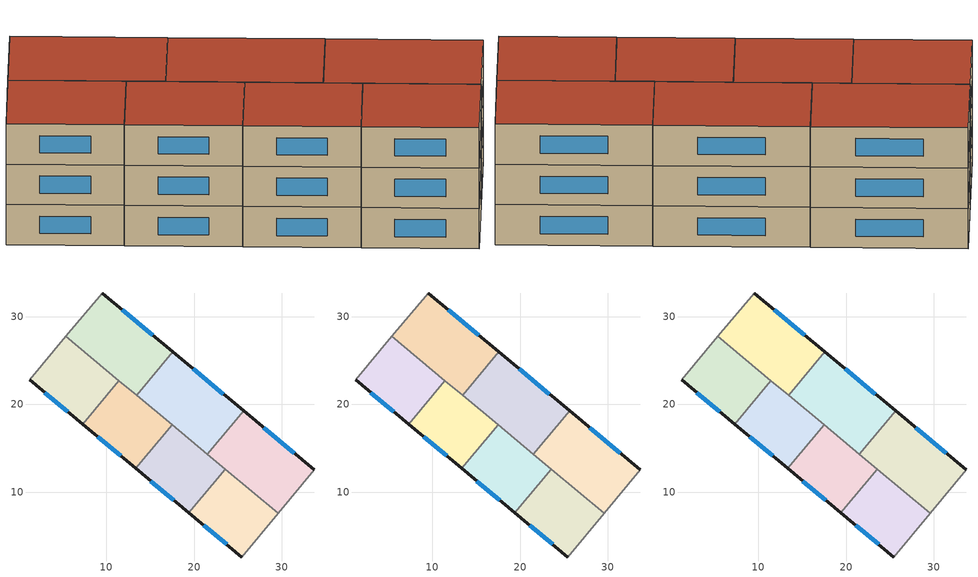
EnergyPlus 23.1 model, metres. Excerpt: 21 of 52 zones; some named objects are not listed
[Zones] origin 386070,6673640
ba56e3ba719b18b8_F4_dwelling_0
 floor to ba56e3ba719b18b8_F3_dwelling_0 (EU_floor_Construction): 11.45,22.69 7.32,17.74 1.28,22.77 5.41,27.72 z12
 wall outside (EU_wall_Construction): 1.28,22.77 7.32,17.74 z12:15
 wall to ba56e3ba719b18b8_F4_dwelling_1 (EU_wall_Construction): 7.32,17.74 11.45,22.69 z12:15
 wall adiabatic (EU_wall_Construction): 5.41,27.72 1.28,22.77 z12:15
 wall to ba56e3ba719b18b8_F4_dwelling_4 (EU_wall_Construction): 11.45,22.69 5.41,27.72 z12:15
 window (EU_Window_Construction): 3.01,21.33 5.6,19.17 z12.86:14.14
ba56e3ba719b18b8_F4_dwelling_1
 floor to ba56e3ba719b18b8_F3_dwelling_1 (EU_floor_Construction): 17.49,17.65 13.36,12.7 7.32,17.74 11.45,22.69 z12
 wall outside (EU_wall_Construction): 7.32,17.74 13.36,12.7 z12:15
 wall to ba56e3ba719b18b8_F4_dwelling_2 (EU_wall_Construction): 13.36,12.7 17.49,17.65 z12:15
 wall to ba56e3ba719b18b8_F4_dwelling_5 (EU_wall_Construction): 17.49,17.65 13.47,21.01 z12:15
 wall to ba56e3ba719b18b8_F4_dwelling_4 (EU_wall_Construction): 13.47,21.01 11.45,22.69 z12:15
 window (EU_Window_Construction): 9.05,16.3 11.64,14.14 z12.86:14.14
ba56e3ba719b18b8_F4_dwelling_2
 floor to ba56e3ba719b18b8_F3_dwelling_2 (EU_floor_Construction): 23.53,12.61 19.4,7.66 13.36,12.7 17.49,17.65 z12
 wall outside (EU_wall_Construction): 13.36,12.7 19.4,7.66 z12:15
 wall to ba56e3ba719b18b8_F4_dwelling_3 (EU_wall_Construction): 19.4,7.66 23.53,12.61 z12:15
 wall to ba56e3ba719b18b8_F4_dwelling_6 (EU_wall_Construction): 23.53,12.61 21.52,14.29 z12:15
 wall to ba56e3ba719b18b8_F4_dwelling_5 (EU_wall_Construction): 21.52,14.29 17.49,17.65 z12:15
 window (EU_Window_Construction): 15.09,11.26 17.68,9.1 z12.86:14.14
ba56e3ba719b18b8_F4_dwelling_3
 floor to ba56e3ba719b18b8_F3_dwelling_3 (EU_floor_Construction): 29.57,7.58 25.44,2.62 19.4,7.66 23.53,12.61 z12
 wall outside (EU_wall_Construction): 19.4,7.66 25.44,2.62 z12:15
 wall adiabatic (EU_wall_Construction): 25.44,2.62 29.57,7.58 z12:15
 wall to ba56e3ba719b18b8_F4_dwelling_6 (EU_wall_Construction): 29.57,7.58 23.53,12.61 z12:15
 window (EU_Window_Construction): 21.13,6.22 23.72,4.06 z12.86:14.14
ba56e3ba719b18b8_F4_dwelling_4
 floor to ba56e3ba719b18b8_F3_dwelling_4 (EU_floor_Construction): 17.6,25.96 13.47,21.01 5.41,27.72 9.55,32.68 z12
 wall outside (EU_wall_Construction): 17.6,25.96 9.55,32.68 z12:15
 wall to ba56e3ba719b18b8_F4_dwelling_5 (EU_wall_Construction): 13.47,21.01 17.6,25.96 z12:15
 wall adiabatic (EU_wall_Construction): 9.55,32.68 5.41,27.72 z12:15
 window (EU_Window_Construction): 15.3,27.88 11.85,30.76 z12.86:14.14
ba56e3ba719b18b8_F4_dwelling_5
 floor to ba56e3ba719b18b8_F3_dwelling_5 (EU_floor_Construction): 25.65,19.25 21.52,14.29 13.47,21.01 17.6,25.96 z12
 wall outside (EU_wall_Construction): 25.65,19.25 17.6,25.96 z12:15
 wall to ba56e3ba719b18b8_F4_dwelling_6 (EU_wall_Construction): 21.52,14.29 25.65,19.25 z12:15
 window (EU_Window_Construction): 23.35,21.17 19.9,24.04 z12.86:14.14
ba56e3ba719b18b8_F4_dwelling_6
 floor to ba56e3ba719b18b8_F3_dwelling_6 (EU_floor_Construction): 33.7,12.54 29.57,7.58 21.52,14.29 25.65,19.25 z12
 wall outside (EU_wall_Construction): 33.7,12.54 25.65,19.25 z12:15
 wall adiabatic (EU_wall_Construction): 29.57,7.58 33.7,12.54 z12:15
 window (EU_Window_Construction): 31.4,14.45 27.95,17.33 z12.86:14.14
ba56e3ba719b18b8_F5_dwelling_0
 floor to ba56e3ba719b18b8_F4_dwelling_0 (EU_floor_Construction): 11.45,22.69 7.32,17.74 1.28,22.77 5.41,27.72 z15
 wall outside (EU_wall_Construction): 1.28,22.77 7.32,17.74 z15:18
 wall to ba56e3ba719b18b8_F5_dwelling_1 (EU_wall_Construction): 7.32,17.74 11.45,22.69 z15:18
 wall adiabatic (EU_wall_Construction): 5.41,27.72 1.28,22.77 z15:18
 wall to ba56e3ba719b18b8_F5_dwelling_4 (EU_wall_Construction): 11.45,22.69 5.41,27.72 z15:18
 window (EU_Window_Construction): 3.01,21.33 5.6,19.17 z15.86:17.14
ba56e3ba719b18b8_F5_dwelling_1
 floor to ba56e3ba719b18b8_F4_dwelling_1 (EU_floor_Construction): 17.49,17.65 13.36,12.7 7.32,17.74 11.45,22.69 z15
 wall outside (EU_wall_Construction): 7.32,17.74 13.36,12.7 z15:18
 wall to ba56e3ba719b18b8_F5_dwelling_2 (EU_wall_Construction): 13.36,12.7 17.49,17.65 z15:18
 wall to ba56e3ba719b18b8_F5_dwelling_5 (EU_wall_Construction): 17.49,17.65 13.47,21.01 z15:18
 wall to ba56e3ba719b18b8_F5_dwelling_4 (EU_wall_Construction): 13.47,21.01 11.45,22.69 z15:18
 window (EU_Window_Construction): 9.05,16.3 11.64,14.14 z15.86:17.14
ba56e3ba719b18b8_F5_dwelling_2
 floor to ba56e3ba719b18b8_F4_dwelling_2 (EU_floor_Construction): 23.53,12.61 19.4,7.66 13.36,12.7 17.49,17.65 z15
 wall outside (EU_wall_Construction): 13.36,12.7 19.4,7.66 z15:18
 wall to ba56e3ba719b18b8_F5_dwelling_3 (EU_wall_Construction): 19.4,7.66 23.53,12.61 z15:18
 wall to ba56e3ba719b18b8_F5_dwelling_6 (EU_wall_Construction): 23.53,12.61 21.52,14.29 z15:18
 wall to ba56e3ba719b18b8_F5_dwelling_5 (EU_wall_Construction): 21.52,14.29 17.49,17.65 z15:18
 window (EU_Window_Construction): 15.09,11.26 17.68,9.1 z15.86:17.14
ba56e3ba719b18b8_F5_dwelling_3
 floor to ba56e3ba719b18b8_F4_dwelling_3 (EU_floor_Construction): 29.57,7.58 25.44,2.62 19.4,7.66 23.53,12.61 z15
 wall outside (EU_wall_Construction): 19.4,7.66 25.44,2.62 z15:18
 wall adiabatic (EU_wall_Construction): 25.44,2.62 29.57,7.58 z15:18
 wall to ba56e3ba719b18b8_F5_dwelling_6 (EU_wall_Construction): 29.57,7.58 23.53,12.61 z15:18
 window (EU_Window_Construction): 21.13,6.22 23.72,4.06 z15.86:17.14
ba56e3ba719b18b8_F5_dwelling_4
 floor to ba56e3ba719b18b8_F4_dwelling_4 (EU_floor_Construction): 17.6,25.96 13.47,21.01 5.41,27.72 9.55,32.68 z15
 wall outside (EU_wall_Construction): 17.6,25.96 9.55,32.68 z15:18
 wall to ba56e3ba719b18b8_F5_dwelling_5 (EU_wall_Construction): 13.47,21.01 17.6,25.96 z15:18
 wall adiabatic (EU_wall_Construction): 9.55,32.68 5.41,27.72 z15:18
 window (EU_Window_Construction): 15.3,27.88 11.85,30.76 z15.86:17.14
ba56e3ba719b18b8_F5_dwelling_5
 floor to ba56e3ba719b18b8_F4_dwelling_5 (EU_floor_Construction): 25.65,19.25 21.52,14.29 13.47,21.01 17.6,25.96 z15
 wall outside (EU_wall_Construction): 25.65,19.25 17.6,25.96 z15:18
 wall to ba56e3ba719b18b8_F5_dwelling_6 (EU_wall_Construction): 21.52,14.29 25.65,19.25 z15:18
 window (EU_Window_Construction): 23.35,21.17 19.9,24.04 z15.86:17.14
ba56e3ba719b18b8_F5_dwelling_6
 floor to ba56e3ba719b18b8_F4_dwelling_6 (EU_floor_Construction): 33.7,12.54 29.57,7.58 21.52,14.29 25.65,19.25 z15
 wall outside (EU_wall_Construction): 33.7,12.54 25.65,19.25 z15:18
 wall adiabatic (EU_wall_Construction): 29.57,7.58 33.7,12.54 z15:18
 window (EU_Window_Construction): 31.4,14.45 27.95,17.33 z15.86:17.14
ba56e3ba719b18b8_F6_dwelling_0
 floor to ba56e3ba719b18b8_F5_dwelling_0 (EU_floor_Construction): 11.45,22.69 7.32,17.74 1.28,22.77 5.41,27.72 z18
 wall outside (EU_wall_Construction): 1.28,22.77 7.32,17.74 z18:21
 wall to ba56e3ba719b18b8_F6_dwelling_1 (EU_wall_Construction): 7.32,17.74 11.45,22.69 z18:21
 wall adiabatic (EU_wall_Construction): 5.41,27.72 1.28,22.77 z18:21
 wall to ba56e3ba719b18b8_F6_dwelling_4 (EU_wall_Construction): 11.45,22.69 5.41,27.72 z18:21
 window (EU_Window_Construction): 3.01,21.33 5.6,19.17 z18.86:20.14
 roof outside (EU_roof_Construction): 7.32,17.74 11.45,22.69 5.41,27.72 1.28,22.77 z21
ba56e3ba719b18b8_F6_dwelling_1
 floor to ba56e3ba719b18b8_F5_dwelling_1 (EU_floor_Construction): 17.49,17.65 13.36,12.7 7.32,17.74 11.45,22.69 z18
 wall outside (EU_wall_Construction): 7.32,17.74 13.36,12.7 z18:21
 wall to ba56e3ba719b18b8_F6_dwelling_2 (EU_wall_Construction): 13.36,12.7 17.49,17.65 z18:21
 wall to ba56e3ba719b18b8_F6_dwelling_5 (EU_wall_Construction): 17.49,17.65 13.47,21.01 z18:21
 wall to ba56e3ba719b18b8_F6_dwelling_4 (EU_wall_Construction): 13.47,21.01 11.45,22.69 z18:21
 window (EU_Window_Construction): 9.05,16.3 11.64,14.14 z18.86:20.14
 roof outside (EU_roof_Construction): 13.36,12.7 17.49,17.65 11.45,22.69 7.32,17.74 z21
ba56e3ba719b18b8_F6_dwelling_2
 floor to ba56e3ba719b18b8_F5_dwelling_2 (EU_floor_Construction): 23.53,12.61 19.4,7.66 13.36,12.7 17.49,17.65 z18
 wall outside (EU_wall_Construction): 13.36,12.7 19.4,7.66 z18:21
 wall to ba56e3ba719b18b8_F6_dwelling_3 (EU_wall_Construction): 19.4,7.66 23.53,12.61 z18:21
 wall to ba56e3ba719b18b8_F6_dwelling_6 (EU_wall_Construction): 23.53,12.61 21.52,14.29 z18:21
 wall to ba56e3ba719b18b8_F6_dwelling_5 (EU_wall_Construction): 21.52,14.29 17.49,17.65 z18:21
 window (EU_Window_Construction): 15.09,11.26 17.68,9.1 z18.86:20.14
 roof outside (EU_roof_Construction): 19.4,7.66 23.53,12.61 17.49,17.65 13.36,12.7 z21
ba56e3ba719b18b8_F6_dwelling_3
 floor to ba56e3ba719b18b8_F5_dwelling_3 (EU_floor_Construction): 29.57,7.58 25.44,2.62 19.4,7.66 23.53,12.61 z18
 wall outside (EU_wall_Construction): 19.4,7.66 25.44,2.62 z18:21
 wall adiabatic (EU_wall_Construction): 25.44,2.62 29.57,7.58 z18:21
 wall to ba56e3ba719b18b8_F6_dwelling_6 (EU_wall_Construction): 29.57,7.58 23.53,12.61 z18:21
 window (EU_Window_Construction): 21.13,6.22 23.72,4.06 z18.86:20.14
 roof outside (EU_roof_Construction): 25.44,2.62 29.57,7.58 23.53,12.61 19.4,7.66 z21
ba56e3ba719b18b8_F6_dwelling_4
 floor to ba56e3ba719b18b8_F5_dwelling_4 (EU_floor_Construction): 17.6,25.96 13.47,21.01 5.41,27.72 9.55,32.68 z18
 wall outside (EU_wall_Construction): 17.6,25.96 9.55,32.68 z18:21
 wall to ba56e3ba719b18b8_F6_dwelling_5 (EU_wall_Construction): 13.47,21.01 17.6,25.96 z18:21
 wall adiabatic (EU_wall_Construction): 9.55,32.68 5.41,27.72 z18:21
 window (EU_Window_Construction): 15.3,27.88 11.85,30.76 z18.86:20.14
 roof outside (EU_roof_Construction): 13.47,21.01 17.6,25.96 9.55,32.68 5.41,27.72 z21
ba56e3ba719b18b8_F6_dwelling_5
 floor to ba56e3ba719b18b8_F5_dwelling_5 (EU_floor_Construction): 25.65,19.25 21.52,14.29 13.47,21.01 17.6,25.96 z18
 wall outside (EU_wall_Construction): 25.65,19.25 17.6,25.96 z18:21
 wall to ba56e3ba719b18b8_F6_dwelling_6 (EU_wall_Construction): 21.52,14.29 25.65,19.25 z18:21
 window (EU_Window_Construction): 23.35,21.17 19.9,24.04 z18.86:20.14
 roof outside (EU_roof_Construction): 21.52,14.29 25.65,19.25 17.6,25.96 13.47,21.01 z21
ba56e3ba719b18b8_F6_dwelling_6
 floor to ba56e3ba719b18b8_F5_dwelling_6 (EU_floor_Construction): 33.7,12.54 29.57,7.58 21.52,14.29 25.65,19.25 z18
 wall outside (EU_wall_Construction): 33.7,12.54 25.65,19.25 z18:21
 wall adiabatic (EU_wall_Construction): 29.57,7.58 33.7,12.54 z18:21
 window (EU_Window_Construction): 31.4,14.45 27.95,17.33 z18.86:20.14
 roof outside (EU_roof_Construction): 29.57,7.58 33.7,12.54 25.65,19.25 21.52,14.29 z21
[Building]
EU S2 Campaign: North Axis=0; Terrain=City; Solar Distribution=FullExterior
[Site:Location]
Helsinki-Vantaa.AP: Latitude=60.317; Longitude=24.963; Time Zone=2; Elevation=54.6
[SizingPeriod:WeatherFileDays]
AnnualSizingPeriod: Begin Month=1; Begin Day of Month=1; End Month=12; End Day of Month=31; Day of Week for Start Day=Monday; Use Weather File Daylight Saving Period=No; Use Weather File Rain and Snow Indicators=No
[MATERIAL]
EU_InternalMass_Material: Roughness=MediumRough; Thickness=0.1; Conductivity=1; Density=1800; Specific Heat=900; Thermal Absorptance=0.9; Solar Absorptance=0.7; Visible Absorptance=0.7
[MATERIAL:NOMASS] Roughness=MediumRough; Thermal Absorptance=0.9; Solar Absorptance=0.7; Visible Absorptance=0.7
Name | Thermal Resistance
EU_wall_NoMass | 1.10183
EU_roof_NoMass; EU_floor_NoMass | 1.70606
[WINDOWMATERIAL:SIMPLEGLAZINGSYSTEM]
EU_Window_SimpleGlazing: UFactor=3.11035; Solar Heat Gain Coefficient=0.8; Visible Transmittance=0.8
[CONSTRUCTION]
EU_wall_Construction: EU_wall_NoMass
EU_roof_Construction: EU_roof_NoMass
EU_floor_Construction: EU_floor_NoMass
EU_Window_Construction: EU_Window_SimpleGlazing
EU_InternalMass_Construction: EU_InternalMass_Material
[ZONE] Type=1; Multiplier=1; Ceiling Height=autocalculate; Floor Area=autocalculate; Part of Total Floor Area=Yes
Name | Volume
ba56e3ba719b18b8_F4_dwelling_0; ba56e3ba719b18b8_F5_dwelling_0; ba56e3ba719b18b8_F6_dwelling_0 | 152.183
ba56e3ba719b18b8_F4_dwelling_1; ba56e3ba719b18b8_F5_dwelling_1; ba56e3ba719b18b8_F6_dwelling_1 | 152.157
ba56e3ba719b18b8_F4_dwelling_2; ba56e3ba719b18b8_F5_dwelling_2; ba56e3ba719b18b8_F6_dwelling_2 | 152.158
ba56e3ba719b18b8_F4_dwelling_3; ba56e3ba719b18b8_F5_dwelling_3; ba56e3ba719b18b8_F6_dwelling_3 | 152.175
ba56e3ba719b18b8_F4_dwelling_4; ba56e3ba719b18b8_F5_dwelling_4; ba56e3ba719b18b8_F6_dwelling_4 | 202.857
ba56e3ba719b18b8_F4_dwelling_5; ba56e3ba719b18b8_F5_dwelling_5; ba56e3ba719b18b8_F6_dwelling_5 | 202.863
ba56e3ba719b18b8_F4_dwelling_6; ba56e3ba719b18b8_F5_dwelling_6; ba56e3ba719b18b8_F6_dwelling_6 | 202.854
[INTERNALMASS] Construction=EU_InternalMass_Construction
Name | Zone or ZoneList | Surface Area
ba56e3ba719b18b8_F4_dwelling_0_EU_InternalMass | ba56e3ba719b18b8_F4_dwelling_0 | 50.728
ba56e3ba719b18b8_F4_dwelling_1_EU_InternalMass | ba56e3ba719b18b8_F4_dwelling_1 | 50.719
ba56e3ba719b18b8_F4_dwelling_2_EU_InternalMass | ba56e3ba719b18b8_F4_dwelling_2 | 50.719
ba56e3ba719b18b8_F4_dwelling_3_EU_InternalMass | ba56e3ba719b18b8_F4_dwelling_3 | 50.725
ba56e3ba719b18b8_F4_dwelling_4_EU_InternalMass | ba56e3ba719b18b8_F4_dwelling_4 | 67.619
ba56e3ba719b18b8_F4_dwelling_5_EU_InternalMass | ba56e3ba719b18b8_F4_dwelling_5 | 67.6212
ba56e3ba719b18b8_F4_dwelling_6_EU_InternalMass | ba56e3ba719b18b8_F4_dwelling_6 | 67.6177
ba56e3ba719b18b8_F5_dwelling_0_EU_InternalMass | ba56e3ba719b18b8_F5_dwelling_0 | 50.728
ba56e3ba719b18b8_F5_dwelling_1_EU_InternalMass | ba56e3ba719b18b8_F5_dwelling_1 | 50.719
ba56e3ba719b18b8_F5_dwelling_2_EU_InternalMass | ba56e3ba719b18b8_F5_dwelling_2 | 50.719
ba56e3ba719b18b8_F5_dwelling_3_EU_InternalMass | ba56e3ba719b18b8_F5_dwelling_3 | 50.725
ba56e3ba719b18b8_F5_dwelling_4_EU_InternalMass | ba56e3ba719b18b8_F5_dwelling_4 | 67.619
ba56e3ba719b18b8_F5_dwelling_5_EU_InternalMass | ba56e3ba719b18b8_F5_dwelling_5 | 67.6212
ba56e3ba719b18b8_F5_dwelling_6_EU_InternalMass | ba56e3ba719b18b8_F5_dwelling_6 | 67.6177
ba56e3ba719b18b8_F6_dwelling_0_EU_InternalMass | ba56e3ba719b18b8_F6_dwelling_0 | 50.728
ba56e3ba719b18b8_F6_dwelling_1_EU_InternalMass | ba56e3ba719b18b8_F6_dwelling_1 | 50.719
ba56e3ba719b18b8_F6_dwelling_2_EU_InternalMass | ba56e3ba719b18b8_F6_dwelling_2 | 50.719
ba56e3ba719b18b8_F6_dwelling_3_EU_InternalMass | ba56e3ba719b18b8_F6_dwelling_3 | 50.725
ba56e3ba719b18b8_F6_dwelling_4_EU_InternalMass | ba56e3ba719b18b8_F6_dwelling_4 | 67.619
ba56e3ba719b18b8_F6_dwelling_5_EU_InternalMass | ba56e3ba719b18b8_F6_dwelling_5 | 67.6212
ba56e3ba719b18b8_F6_dwelling_6_EU_InternalMass | ba56e3ba719b18b8_F6_dwelling_6 | 67.6177
[OTHEREQUIPMENT] Fuel Type=Electricity; Design Level Calculation Method=Watts/Area; Power per Zone Floor Area=1; Fraction Latent=0; Fraction Radiant=0; Fraction Lost=0; Carbon Dioxide Generation Rate=0; EndUse Subcategory=EU_Step8_InternalGains
Name | Zone or ZoneList or Space or SpaceList | Schedule
EU_Step8_InternalGain_ba56e3ba719b18b8_F4_dwelling_0_f000 | ba56e3ba719b18b8_F4_dwelling_0 | EU_Step8_GainSchedule_ba56e3ba719b18b8_F4_dwelling_0_f000
EU_Step8_InternalGain_ba56e3ba719b18b8_F4_dwelling_1_f000 | ba56e3ba719b18b8_F4_dwelling_1 | EU_Step8_GainSchedule_ba56e3ba719b18b8_F4_dwelling_1_f000
EU_Step8_InternalGain_ba56e3ba719b18b8_F4_dwelling_2_f000 | ba56e3ba719b18b8_F4_dwelling_2 | EU_Step8_GainSchedule_ba56e3ba719b18b8_F4_dwelling_2_f000
EU_Step8_InternalGain_ba56e3ba719b18b8_F4_dwelling_3_f000 | ba56e3ba719b18b8_F4_dwelling_3 | EU_Step8_GainSchedule_ba56e3ba719b18b8_F4_dwelling_3_f000
EU_Step8_InternalGain_ba56e3ba719b18b8_F4_dwelling_4_f000 | ba56e3ba719b18b8_F4_dwelling_4 | EU_Step8_GainSchedule_ba56e3ba719b18b8_F4_dwelling_4_f000
EU_Step8_InternalGain_ba56e3ba719b18b8_F4_dwelling_5_f000 | ba56e3ba719b18b8_F4_dwelling_5 | EU_Step8_GainSchedule_ba56e3ba719b18b8_F4_dwelling_5_f000
EU_Step8_InternalGain_ba56e3ba719b18b8_F4_dwelling_6_f000 | ba56e3ba719b18b8_F4_dwelling_6 | EU_Step8_GainSchedule_ba56e3ba719b18b8_F4_dwelling_6_f000
EU_Step8_InternalGain_ba56e3ba719b18b8_F5_dwelling_0_f000 | ba56e3ba719b18b8_F5_dwelling_0 | EU_Step8_GainSchedule_ba56e3ba719b18b8_F5_dwelling_0_f000
EU_Step8_InternalGain_ba56e3ba719b18b8_F5_dwelling_1_f000 | ba56e3ba719b18b8_F5_dwelling_1 | EU_Step8_GainSchedule_ba56e3ba719b18b8_F5_dwelling_1_f000
EU_Step8_InternalGain_ba56e3ba719b18b8_F5_dwelling_2_f000 | ba56e3ba719b18b8_F5_dwelling_2 | EU_Step8_GainSchedule_ba56e3ba719b18b8_F5_dwelling_2_f000
EU_Step8_InternalGain_ba56e3ba719b18b8_F5_dwelling_3_f000 | ba56e3ba719b18b8_F5_dwelling_3 | EU_Step8_GainSchedule_ba56e3ba719b18b8_F5_dwelling_3_f000
EU_Step8_InternalGain_ba56e3ba719b18b8_F5_dwelling_4_f000 | ba56e3ba719b18b8_F5_dwelling_4 | EU_Step8_GainSchedule_ba56e3ba719b18b8_F5_dwelling_4_f000
EU_Step8_InternalGain_ba56e3ba719b18b8_F5_dwelling_5_f000 | ba56e3ba719b18b8_F5_dwelling_5 | EU_Step8_GainSchedule_ba56e3ba719b18b8_F5_dwelling_5_f000
EU_Step8_InternalGain_ba56e3ba719b18b8_F5_dwelling_6_f000 | ba56e3ba719b18b8_F5_dwelling_6 | EU_Step8_GainSchedule_ba56e3ba719b18b8_F5_dwelling_6_f000
EU_Step8_InternalGain_ba56e3ba719b18b8_F6_dwelling_0_f000 | ba56e3ba719b18b8_F6_dwelling_0 | EU_Step8_GainSchedule_ba56e3ba719b18b8_F6_dwelling_0_f000
EU_Step8_InternalGain_ba56e3ba719b18b8_F6_dwelling_1_f000 | ba56e3ba719b18b8_F6_dwelling_1 | EU_Step8_GainSchedule_ba56e3ba719b18b8_F6_dwelling_1_f000
EU_Step8_InternalGain_ba56e3ba719b18b8_F6_dwelling_2_f000 | ba56e3ba719b18b8_F6_dwelling_2 | EU_Step8_GainSchedule_ba56e3ba719b18b8_F6_dwelling_2_f000
EU_Step8_InternalGain_ba56e3ba719b18b8_F6_dwelling_3_f000 | ba56e3ba719b18b8_F6_dwelling_3 | EU_Step8_GainSchedule_ba56e3ba719b18b8_F6_dwelling_3_f000
EU_Step8_InternalGain_ba56e3ba719b18b8_F6_dwelling_4_f000 | ba56e3ba719b18b8_F6_dwelling_4 | EU_Step8_GainSchedule_ba56e3ba719b18b8_F6_dwelling_4_f000
EU_Step8_InternalGain_ba56e3ba719b18b8_F6_dwelling_5_f000 | ba56e3ba719b18b8_F6_dwelling_5 | EU_Step8_GainSchedule_ba56e3ba719b18b8_F6_dwelling_5_f000
EU_Step8_InternalGain_ba56e3ba719b18b8_F6_dwelling_6_f000 | ba56e3ba719b18b8_F6_dwelling_6 | EU_Step8_GainSchedule_ba56e3ba719b18b8_F6_dwelling_6_f000
[ZONEVENTILATION:DESIGNFLOWRATE] Schedule=EU_AlwaysOn; Design Flow Rate Calculation Method=AirChanges/Hour; Air Changes per Hour=0.756316; Ventilation Type=Natural; Fan Pressure Rise=0; Fan Total Efficiency=1; Constant Term Coefficient=1; Temperature Term Coefficient=0; Velocity Term Coefficient=0; Velocity Squared Term Coefficient=0; Minimum Indoor Temperature=-100; Maximum Indoor Temperature=100; Delta Temperature=-100; Minimum Outdoor Temperature=-100; Maximum Outdoor Temperature=100; Maximum Wind Speed=40
Name | Zone or ZoneList or Space or SpaceList
EU_ConstantAir_ba56e3ba719b18b8_F4_dwelling_0 | ba56e3ba719b18b8_F4_dwelling_0
EU_ConstantAir_ba56e3ba719b18b8_F4_dwelling_1 | ba56e3ba719b18b8_F4_dwelling_1
EU_ConstantAir_ba56e3ba719b18b8_F4_dwelling_2 | ba56e3ba719b18b8_F4_dwelling_2
EU_ConstantAir_ba56e3ba719b18b8_F4_dwelling_3 | ba56e3ba719b18b8_F4_dwelling_3
EU_ConstantAir_ba56e3ba719b18b8_F4_dwelling_4 | ba56e3ba719b18b8_F4_dwelling_4
EU_ConstantAir_ba56e3ba719b18b8_F4_dwelling_5 | ba56e3ba719b18b8_F4_dwelling_5
EU_ConstantAir_ba56e3ba719b18b8_F4_dwelling_6 | ba56e3ba719b18b8_F4_dwelling_6
EU_ConstantAir_ba56e3ba719b18b8_F5_dwelling_0 | ba56e3ba719b18b8_F5_dwelling_0
EU_ConstantAir_ba56e3ba719b18b8_F5_dwelling_1 | ba56e3ba719b18b8_F5_dwelling_1
EU_ConstantAir_ba56e3ba719b18b8_F5_dwelling_2 | ba56e3ba719b18b8_F5_dwelling_2
EU_ConstantAir_ba56e3ba719b18b8_F5_dwelling_3 | ba56e3ba719b18b8_F5_dwelling_3
EU_ConstantAir_ba56e3ba719b18b8_F5_dwelling_4 | ba56e3ba719b18b8_F5_dwelling_4
EU_ConstantAir_ba56e3ba719b18b8_F5_dwelling_5 | ba56e3ba719b18b8_F5_dwelling_5
EU_ConstantAir_ba56e3ba719b18b8_F5_dwelling_6 | ba56e3ba719b18b8_F5_dwelling_6
EU_ConstantAir_ba56e3ba719b18b8_F6_dwelling_0 | ba56e3ba719b18b8_F6_dwelling_0
EU_ConstantAir_ba56e3ba719b18b8_F6_dwelling_1 | ba56e3ba719b18b8_F6_dwelling_1
EU_ConstantAir_ba56e3ba719b18b8_F6_dwelling_2 | ba56e3ba719b18b8_F6_dwelling_2
EU_ConstantAir_ba56e3ba719b18b8_F6_dwelling_3 | ba56e3ba719b18b8_F6_dwelling_3
EU_ConstantAir_ba56e3ba719b18b8_F6_dwelling_4 | ba56e3ba719b18b8_F6_dwelling_4
EU_ConstantAir_ba56e3ba719b18b8_F6_dwelling_5 | ba56e3ba719b18b8_F6_dwelling_5
EU_ConstantAir_ba56e3ba719b18b8_F6_dwelling_6 | ba56e3ba719b18b8_F6_dwelling_6
[HVACTEMPLATE:ZONE:IDEALLOADSAIRSYSTEM] System Availability Schedule=EU_AlwaysOn; Maximum Heating Supply Air Temperature=50; Minimum Cooling Supply Air Temperature=13; Maximum Heating Supply Air Humidity Ratio=0.0156; Minimum Cooling Supply Air Humidity Ratio=0.0077; Heating Limit=NoLimit; Cooling Limit=NoLimit; Heating Availability Schedule=EU_AlwaysOn; Cooling Availability Schedule=EU_CoolingOff; Dehumidification Control Type=ConstantSensibleHeatRatio; Cooling Sensible Heat Ratio=0.7; Dehumidification Setpoint=60; Humidification Control Type=None; Humidification Setpoint=30; Outdoor Air Method=None; Outdoor Air Flow Rate per Person=0.00944; Outdoor Air Flow Rate per Zone Floor Area=0; Outdoor Air Flow Rate per Zone=0; Demand Controlled Ventilation Type=None; Outdoor Air Economizer Type=NoEconomizer; Heat Recovery Type=None; Sensible Heat Recovery Effectiveness=0.7; Latent Heat Recovery Effectiveness=0.65
Name | Template Thermostat
ba56e3ba719b18b8_F4_dwelling_0 | EU_HeatOnly_ba56e3ba719b18b8_F4_dwelling_0
ba56e3ba719b18b8_F4_dwelling_1 | EU_HeatOnly_ba56e3ba719b18b8_F4_dwelling_1
ba56e3ba719b18b8_F4_dwelling_2 | EU_HeatOnly_ba56e3ba719b18b8_F4_dwelling_2
ba56e3ba719b18b8_F4_dwelling_3 | EU_HeatOnly_ba56e3ba719b18b8_F4_dwelling_3
ba56e3ba719b18b8_F4_dwelling_4 | EU_HeatOnly_ba56e3ba719b18b8_F4_dwelling_4
ba56e3ba719b18b8_F4_dwelling_5 | EU_HeatOnly_ba56e3ba719b18b8_F4_dwelling_5
ba56e3ba719b18b8_F4_dwelling_6 | EU_HeatOnly_ba56e3ba719b18b8_F4_dwelling_6
ba56e3ba719b18b8_F5_dwelling_0 | EU_HeatOnly_ba56e3ba719b18b8_F5_dwelling_0
ba56e3ba719b18b8_F5_dwelling_1 | EU_HeatOnly_ba56e3ba719b18b8_F5_dwelling_1
ba56e3ba719b18b8_F5_dwelling_2 | EU_HeatOnly_ba56e3ba719b18b8_F5_dwelling_2
ba56e3ba719b18b8_F5_dwelling_3 | EU_HeatOnly_ba56e3ba719b18b8_F5_dwelling_3
ba56e3ba719b18b8_F5_dwelling_4 | EU_HeatOnly_ba56e3ba719b18b8_F5_dwelling_4
ba56e3ba719b18b8_F5_dwelling_5 | EU_HeatOnly_ba56e3ba719b18b8_F5_dwelling_5
ba56e3ba719b18b8_F5_dwelling_6 | EU_HeatOnly_ba56e3ba719b18b8_F5_dwelling_6
ba56e3ba719b18b8_F6_dwelling_0 | EU_HeatOnly_ba56e3ba719b18b8_F6_dwelling_0
ba56e3ba719b18b8_F6_dwelling_1 | EU_HeatOnly_ba56e3ba719b18b8_F6_dwelling_1
ba56e3ba719b18b8_F6_dwelling_2 | EU_HeatOnly_ba56e3ba719b18b8_F6_dwelling_2
ba56e3ba719b18b8_F6_dwelling_3 | EU_HeatOnly_ba56e3ba719b18b8_F6_dwelling_3
ba56e3ba719b18b8_F6_dwelling_4 | EU_HeatOnly_ba56e3ba719b18b8_F6_dwelling_4
ba56e3ba719b18b8_F6_dwelling_5 | EU_HeatOnly_ba56e3ba719b18b8_F6_dwelling_5
ba56e3ba719b18b8_F6_dwelling_6 | EU_HeatOnly_ba56e3ba719b18b8_F6_dwelling_6
[SIZING:ZONE] Zone Cooling Design Supply Air Temperature Input Method=SupplyAirTemperature; Zone Cooling Design Supply Air Temperature=13; Zone Heating Design Supply Air Temperature Input Method=SupplyAirTemperature; Zone Heating Design Supply Air Temperature=50; Zone Cooling Design Supply Air Humidity Ratio=0.008; Zone Heating Design Supply Air Humidity Ratio=0.008; Cooling Design Air Flow Method=DesignDay; Cooling Design Air Flow Rate=0; Cooling Minimum Air Flow per Zone Floor Area=0.000762; Cooling Minimum Air Flow=0; Cooling Minimum Air Flow Fraction=0.2; Heating Design Air Flow Method=DesignDay; Heating Design Air Flow Rate=0; Heating Maximum Air Flow per Zone Floor Area=0.002032; Heating Maximum Air Flow=0.141576; Heating Maximum Air Flow Fraction=0.3; Account for Dedicated Outdoor Air System=No; Dedicated Outdoor Air System Control Strategy=NeutralSupplyAir; Dedicated Outdoor Air Low Setpoint Temperature for Design=autosize; Dedicated Outdoor Air High Setpoint Temperature for Design=autosize; Zone Load Sizing Method=Sensible Load Only No Latent Load; Zone Latent Cooling Design Supply Air Humidity Ratio Input Method=HumidityRatioDifference; Zone Cooling Design Supply Air Humidity Ratio Difference=0.005; Zone Latent Heating Design Supply Air Humidity Ratio Input Method=HumidityRatioDifference; Zone Humidification Design Supply Air Humidity Ratio Difference=0.005
ba56e3ba719b18b8_F4_dwelling_0; ba56e3ba719b18b8_F4_dwelling_1; ba56e3ba719b18b8_F4_dwelling_2; ba56e3ba719b18b8_F4_dwelling_3; ba56e3ba719b18b8_F4_dwelling_4; ba56e3ba719b18b8_F4_dwelling_5; ba56e3ba719b18b8_F4_dwelling_6; ba56e3ba719b18b8_F5_dwelling_0; ba56e3ba719b18b8_F5_dwelling_1; ba56e3ba719b18b8_F5_dwelling_2; ba56e3ba719b18b8_F5_dwelling_3; ba56e3ba719b18b8_F5_dwelling_4; ba56e3ba719b18b8_F5_dwelling_5; ba56e3ba719b18b8_F5_dwelling_6; ba56e3ba719b18b8_F6_dwelling_0; ba56e3ba719b18b8_F6_dwelling_1; ba56e3ba719b18b8_F6_dwelling_2; ba56e3ba719b18b8_F6_dwelling_3; ba56e3ba719b18b8_F6_dwelling_4; ba56e3ba719b18b8_F6_dwelling_5; ba56e3ba719b18b8_F6_dwelling_6
[SCHEDULE:CONSTANT]
Name | Hourly Value
EU_AlwaysOn | 1
EU_CoolingOff | 0
[SCHEDULE:FILE] Column Number=1; Rows to Skip at Top=0; Number of Hours of Data=8760; Column Separator=Comma; Interpolate to Timestep=No; Minutes per Item=60; Adjust Schedule for Daylight Savings=Yes
Name | File
EU_Step8_GainSchedule_ba56e3ba719b18b8_F4_dwelling_0_f000 | ../../schedules/ba56e3ba719b18b8/ba56e3ba719b18b8_F4_dwelling_0_f000_gain.csv
EU_Step8_GainSchedule_ba56e3ba719b18b8_F4_dwelling_1_f000 | ../../schedules/ba56e3ba719b18b8/ba56e3ba719b18b8_F4_dwelling_1_f000_gain.csv
EU_Step8_GainSchedule_ba56e3ba719b18b8_F4_dwelling_2_f000 | ../../schedules/ba56e3ba719b18b8/ba56e3ba719b18b8_F4_dwelling_2_f000_gain.csv
EU_Step8_GainSchedule_ba56e3ba719b18b8_F4_dwelling_3_f000 | ../../schedules/ba56e3ba719b18b8/ba56e3ba719b18b8_F4_dwelling_3_f000_gain.csv
EU_Step8_GainSchedule_ba56e3ba719b18b8_F4_dwelling_4_f000 | ../../schedules/ba56e3ba719b18b8/ba56e3ba719b18b8_F4_dwelling_4_f000_gain.csv
EU_Step8_GainSchedule_ba56e3ba719b18b8_F4_dwelling_5_f000 | ../../schedules/ba56e3ba719b18b8/ba56e3ba719b18b8_F4_dwelling_5_f000_gain.csv
EU_Step8_GainSchedule_ba56e3ba719b18b8_F4_dwelling_6_f000 | ../../schedules/ba56e3ba719b18b8/ba56e3ba719b18b8_F4_dwelling_6_f000_gain.csv
EU_Step8_GainSchedule_ba56e3ba719b18b8_F5_dwelling_0_f000 | ../../schedules/ba56e3ba719b18b8/ba56e3ba719b18b8_F5_dwelling_0_f000_gain.csv
EU_Step8_GainSchedule_ba56e3ba719b18b8_F5_dwelling_1_f000 | ../../schedules/ba56e3ba719b18b8/ba56e3ba719b18b8_F5_dwelling_1_f000_gain.csv
EU_Step8_GainSchedule_ba56e3ba719b18b8_F5_dwelling_2_f000 | ../../schedules/ba56e3ba719b18b8/ba56e3ba719b18b8_F5_dwelling_2_f000_gain.csv
EU_Step8_GainSchedule_ba56e3ba719b18b8_F5_dwelling_3_f000 | ../../schedules/ba56e3ba719b18b8/ba56e3ba719b18b8_F5_dwelling_3_f000_gain.csv
EU_Step8_GainSchedule_ba56e3ba719b18b8_F5_dwelling_4_f000 | ../../schedules/ba56e3ba719b18b8/ba56e3ba719b18b8_F5_dwelling_4_f000_gain.csv
EU_Step8_GainSchedule_ba56e3ba719b18b8_F5_dwelling_5_f000 | ../../schedules/ba56e3ba719b18b8/ba56e3ba719b18b8_F5_dwelling_5_f000_gain.csv
EU_Step8_GainSchedule_ba56e3ba719b18b8_F5_dwelling_6_f000 | ../../schedules/ba56e3ba719b18b8/ba56e3ba719b18b8_F5_dwelling_6_f000_gain.csv
EU_Step8_GainSchedule_ba56e3ba719b18b8_F6_dwelling_0_f000 | ../../schedules/ba56e3ba719b18b8/ba56e3ba719b18b8_F6_dwelling_0_f000_gain.csv
EU_Step8_GainSchedule_ba56e3ba719b18b8_F6_dwelling_1_f000 | ../../schedules/ba56e3ba719b18b8/ba56e3ba719b18b8_F6_dwelling_1_f000_gain.csv
EU_Step8_GainSchedule_ba56e3ba719b18b8_F6_dwelling_2_f000 | ../../schedules/ba56e3ba719b18b8/ba56e3ba719b18b8_F6_dwelling_2_f000_gain.csv
EU_Step8_GainSchedule_ba56e3ba719b18b8_F6_dwelling_3_f000 | ../../schedules/ba56e3ba719b18b8/ba56e3ba719b18b8_F6_dwelling_3_f000_gain.csv
EU_Step8_GainSchedule_ba56e3ba719b18b8_F6_dwelling_4_f000 | ../../schedules/ba56e3ba719b18b8/ba56e3ba719b18b8_F6_dwelling_4_f000_gain.csv
EU_Step8_GainSchedule_ba56e3ba719b18b8_F6_dwelling_5_f000 | ../../schedules/ba56e3ba719b18b8/ba56e3ba719b18b8_F6_dwelling_5_f000_gain.csv
EU_Step8_GainSchedule_ba56e3ba719b18b8_F6_dwelling_6_f000 | ../../schedules/ba56e3ba719b18b8/ba56e3ba719b18b8_F6_dwelling_6_f000_gain.csv
